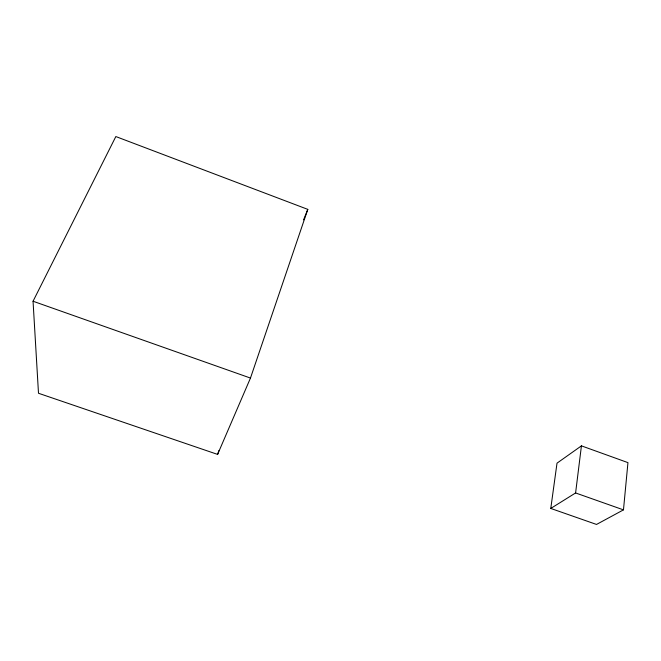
<?xml version="1.0" encoding="UTF-8"?>
<svg xmlns="http://www.w3.org/2000/svg" width="661" height="661" viewBox="0 0 661 661"><rect width="100%" height="100%" fill="white"/><g stroke="black" fill="none" stroke-linecap="round" stroke-linejoin="round"><path stroke-width="0.99" d="M623.472 509.871L627.95 462.626L581.432 445.861L557.008 463.163L550.778 508.441L596.519 524.446L623.472 509.871L575.591 492.957L550.778 508.441M575.591 492.957L581.432 445.861M250.469 378.067L307.803 209.372L115.832 136.554L33.05 301.242L38.495 393.262L217.601 454.404L250.469 378.067L33.05 301.242M217.601 454.404L218.931 450.521M303.548 219.873L307.803 209.372"/></g></svg>
